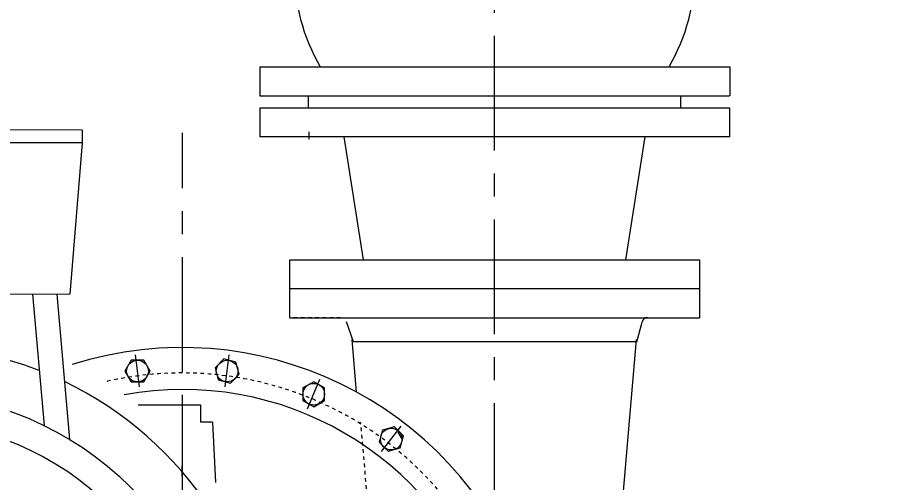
# Model space of a CAD drawing. Header units: inches. Extents: x 0 to 22015, y 0 to 16774.
# Drawn here: x 4023 to 4753, y 12685 to 13071 of the extents above; entities that cross this region are included whole.
import ezdxf

# ---------------------------------------------------------------- set-up
doc = ezdxf.new("R2010")
doc.units = ezdxf.units.IN
doc.header["$MEASUREMENT"] = 0
doc.linetypes.add('CENTER', pattern=[50.8, 31.75, -6.35, 6.35, -6.35])
doc.linetypes.add('EB_DASH', pattern=[6, 3, -3])
doc.layers.get('Defpoints').update_dxf_attribs({"lineweight": 5})
for name, color, linetype, lineweight in [('CAXA0', 7, 'Continuous', 5), ('CAXA1', 5, 'CENTER', 5), ('CAXA2', 6, 'EB_DASH', 5)]:
    doc.layers.add(name, color=color, linetype=linetype, lineweight=lineweight)
doc.styles.add('Roman', font='arial.ttf')
doc.styles.get("Standard").update_dxf_attribs({"font": 'arial.ttf'})
doc.dimstyles.new('ISO-25', dxfattribs={"dimscale": 30, "dimtxt": 1.5, "dimasz": 1.5, "dimexe": 2, "dimexo": 2, "dimtad": 1, "dimtih": 1, "dimtoh": 1, "dimdec": 1, "dimlfac": 0.03937, "dimdsep": 46, "dimtxsty": 'Standard', "dimcen": 2.5, "dimclrd": 7, "dimclre": 7, "dimclrt": 7, "dimadec": 0, "dimazin": 0, "dimtfac": 1, "dimtdec": 1, "dimtmove": 0, "dimatfit": 3, "dimfxl": 1, "dimlwd": 5, "dimlwe": 5, "dimarcsym": 0})

# ---------------------------------------------------------------- blocks, each defined once
blk = doc.blocks.new('*D39')
at = {"color": 7, "linetype": 'Continuous', "lineweight": 5, "transparency": 16777216}
for p, q in [((4760.95, 14325.62), (5958.09, 14325.62)), ((5898.09, 14280.62), (5898.09, 13050.26)), ((5898.09, 11699.79), (5898.09, 12844.28)), ((5583.61, 11654.79), (5958.09, 11654.79))]:
    blk.add_line(p, q, dxfattribs=at)
at = {"color": 7, "transparency": 16777216}
for points in [[(5890.59, 14280.62), (5905.59, 14280.62), (5898.09, 14325.62)], [(5890.59, 11699.79), (5905.59, 11699.79), (5898.09, 11654.79)]]:
    blk.add_solid(points, dxfattribs=at)
at = {"layer": 'Defpoints', "color": 0, "transparency": 16777216}
for p in [(4700.95, 14325.62), (5898.09, 14325.62), (5523.61, 11654.79)]:
    blk.add_point(p, dxfattribs=at)
at = {"color": 7, "lineweight": 5, "transparency": 16777216, "insert": (5898.09, 12947.27), "char_height": 165, "attachment_point": 5, "style": 'Roman'}
blk.add_mtext('105.2', dxfattribs=at)

msp = doc.modelspace()

# ---------------------------------------------------------------- linework, layer by layer
at = {"color": 7, "lineweight": 5}
for p, q in [((4223.9, 13029.62), (4613.9, 13029.62)), ((4223.9, 13029.62), (4223.9, 13005.62)), ((4613.9, 13029.62), (4613.9, 13005.62)), ((4223.71, 13005.62), (4613.71, 13005.62)), ((4264.08, 12995.62), (4264.08, 13005.62)), ((4573.34, 12995.62), (4573.34, 13005.62)), ((4223.71, 12995.62), (4613.71, 12995.62)), ((4223.71, 12995.62), (4223.71, 12971.62)), ((4613.71, 12995.62), (4613.71, 12971.62)), ((4076.42, 12977.33), (3717.66, 12977.5)), ((4076.42, 12977.33), (4076.44, 12966.75)), ((4613.71, 12971.62), (4223.71, 12971.62)), ((4309.71, 12869.62), (4293.71, 12971.62)), ((4527.71, 12869.62), (4543.71, 12971.62)), ((4076.44, 12966.75), (3717.63, 12966.75)), ((4076.44, 12966.75), (4065.97, 12841.01)), ((4248.71, 12869.62), (4588.71, 12869.62)), ((4248.71, 12821.62), (4248.71, 12869.62)), ((4248.71, 12869.62), (4588.71, 12869.62)), ((4588.71, 12869.62), (4588.71, 12845.62)), ((4588.71, 12869.62), (4588.71, 12821.62)), ((4065.97, 12841.01), (3790.93, 12840.82)), ((4035.08, 12840.99), (4044.79, 12732.08)), ((4055.16, 12841), (4065.89, 12720.62)), ((4588.71, 12845.62), (4248.71, 12845.62)), ((4248.71, 12821.62), (4588.71, 12821.62))]:
    msp.add_line(p, q, dxfattribs=at)
for radius in [264.11, 240.75, 201.83]:
    msp.add_circle((3929.43, 12494.49), radius, dxfattribs=at)
for centre, radius, start, end in [((4413.6, 13110.62), 161.42, 149.88075, 210.11925), ((4423.82, 13110.62), 161.42, 329.88075, 30.11925), ((3929.43, 12494.79), 304, 68.52452, 216.36046), ((3929.43, 12494.79), 304, 240.01155, 64.22543)]:
    msp.add_arc(centre, radius, start, end, dxfattribs=at)
at = {"layer": 'CAXA0', "color": 7, "linetype": 'Continuous', "lineweight": 5}
for p, q in [((4264.44, 12975.71), (4264.44, 12969.71)), ((4588.59, 12845.62), (4413.07, 12845.62)), ((4588.71, 12845.62), (4413.19, 12845.62)), ((4301.44, 12801.62), (4295.69, 12818.26)), ((4536.77, 12801.62), (4541.14, 12817.92)), ((4304.14, 12759.88), (4300.37, 12803.62)), ((4504.91, 12436.43), (4536.52, 12803.62)), ((4536.77, 12801.62), (4301.44, 12801.62)), ((4117.04, 12786.36), (4111.85, 12777.36)), ((4127.44, 12786.36), (4117.04, 12786.36)), ((4132.63, 12777.36), (4127.44, 12786.36)), ((4193.95, 12787.4), (4186.6, 12780.05)), ((4203.99, 12784.71), (4193.95, 12787.4)), ((4206.68, 12774.67), (4203.99, 12784.71)), ((4111.85, 12777.36), (4117.04, 12768.36)), ((4127.44, 12768.36), (4132.63, 12777.36)), ((4186.6, 12780.05), (4189.29, 12770.02)), ((4199.33, 12767.33), (4206.68, 12774.67)), ((4117.04, 12768.36), (4127.44, 12768.36)), ((4189.29, 12770.02), (4199.33, 12767.33)), ((4268.51, 12768.5), (4259.51, 12763.3)), ((4277.51, 12763.3), (4268.51, 12768.5)), ((4259.51, 12763.3), (4259.51, 12752.91)), ((4277.51, 12752.91), (4277.51, 12763.3)), ((4259.51, 12752.91), (4268.51, 12747.72)), ((4268.51, 12747.72), (4277.51, 12752.91)), ((4122.7, 12749.21), (4174.43, 12749.21)), ((4174.43, 12749.21), (4174.43, 12734.8)), ((4184.43, 12734.8), (4174.43, 12734.8)), ((4184.43, 12734.8), (4187.04, 12684.94)), ((4335.63, 12730.95), (4325.59, 12728.26)), ((4342.98, 12723.6), (4335.63, 12730.95)), ((4325.59, 12728.26), (4322.9, 12718.22)), ((4342.15, 12720.65), (4338.65, 12726.71)), ((4340.29, 12713.56), (4342.98, 12723.6)), ((4322.9, 12718.22), (4330.25, 12710.87)), ((4330.25, 12710.87), (4340.29, 12713.56))]:
    msp.add_line(p, q, dxfattribs=at)
for centre in [(4122.24, 12777.36), (4196.64, 12777.36), (4268.51, 12758.11), (4332.94, 12720.91)]:
    msp.add_circle(centre, 9, dxfattribs=at)
for centre, radius, start, end in [((4545.97, 12816.62), 5, 90, 165), ((4159.43, 12494.8), 302, 294.04651, 107.61038), ((4159.7, 12494.52), 267.5, 298.16375, 100.45607)]:
    msp.add_arc(centre, radius, start, end, dxfattribs=at)
msp.add_open_spline([(3960.38, 12743.14), (3951.07, 12736.34), (3920.44, 12711.29), (3877.73, 12657.66), (3843, 12579.68), (3829.86, 12494.73), (3838.11, 12408.45), (3870.41, 12327.48), (3921.74, 12256.23), (3990.93, 12201.7), (4070.8, 12161.46), (4160.27, 12152.22), (4249.64, 12160.43), (4333.73, 12194.44), (4407.12, 12247.98), (4446.34, 12294.64), (4463.02, 12319.92)], degree=3, knots=[507.385677, 507.385677, 507.385677, 507.385677, 542.01528, 626.198579, 710.942891, 796.252234, 882.200071, 968.691731, 1055.705871, 1143.309144, 1231.838631, 1320.822914, 1410.106699, 1499.844077, 1590.091192, 1681.264311, 1681.264311, 1681.264311, 1681.264311], dxfattribs=at)
at = {"layer": 'CAXA1', "linetype": 'CENTER', "lineweight": 5, "ltscale": 3}
for p, q in [((4418.45, 12655.46), (4418.45, 14371.39)), ((4159.71, 12014.69), (4159.71, 12974.88)), ((4123.96, 12764.28), (4120.48, 12790.75)), ((4194.92, 12764.28), (4198.4, 12790.75)), ((4263.45, 12745.91), (4273.67, 12770.58)), ((4159.43, 12754.01), (4159.43, 12716.56)), ((4324.9, 12710.44), (4341.15, 12731.62)), ((4159.42, 12690.2), (4159.42, 12698.67))]:
    msp.add_line(p, q, dxfattribs=at)
at = {"layer": 'CAXA2', "color": 7, "linetype": 'EB_DASH', "lineweight": 5}
for p, q in [((4290.84, 12821.62), (4248.59, 12821.62)), ((4329.11, 12494.37), (4307.47, 12734.84))]:
    msp.add_line(p, q, dxfattribs=at)
msp.add_arc((4159.35, 12494.72), 281, 256.67437, 103.28825, dxfattribs=at)
msp.add_open_spline([(3956.91, 12722.96), (3952.28, 12719.22), (3927.44, 12697.85), (3889.63, 12650.59), (3856.31, 12575.91), (3843.64, 12494.52), (3851.29, 12411.8), (3882.16, 12334), (3931.37, 12265.78), (3997.15, 12212.2), (4075.12, 12177.15), (4160.21, 12164.31), (4246.24, 12173.39), (4327.8, 12204.39), (4398.52, 12256.46), (4436.45, 12301.36), (4452.59, 12325.74)], degree=3, knots=[600.682168, 600.682168, 600.682168, 600.682168, 618.571862, 699.198575, 780.396275, 862.160026, 944.580195, 1027.56542, 1111.099794, 1195.268035, 1280.075199, 1365.433235, 1451.335353, 1537.845168, 1624.967805, 1713.011164, 1713.011164, 1713.011164, 1713.011164], dxfattribs=at)

# ---------------------------------------------------------------- dimensions: what is measured, and where the dimension line sits
at = {"color": 7, "lineweight": 5}
dim = msp.add_linear_dim(base=(5898.09, 14325.62), p1=(5523.61, 11654.79), p2=(4700.95, 14325.62), angle=90, dimstyle='ISO-25', override={"dimtxt": 5.5, "dimpost": '\\X', "dimtxsty": 'Roman', "dimtmove": 1}, dxfattribs=at)
dim.commit()
dim.dimension.update_dxf_attribs({"geometry": '*D39', "text_midpoint": (5898.09, 12947.27), "dimtype": 160})

doc.saveas('drawing.dxf')
